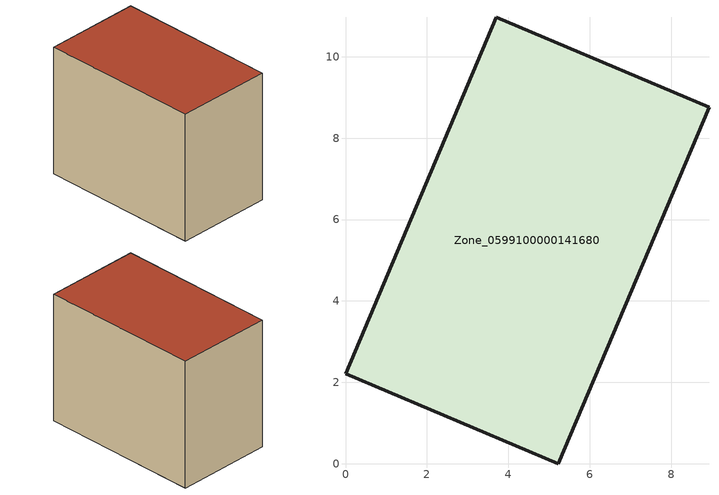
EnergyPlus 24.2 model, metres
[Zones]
Zone_0599100000141680
 floor ground (C_G): 8.93,8.76 5.23,0 0,2.21 3.7,10.97 z0
 wall outside (C_F): 8.93,8.76 3.7,10.97 0,2.21 5.23,0 8.93,8.76 z0:7.66
 roof outside (C_R): 5.23,0 8.93,8.76 3.7,10.97 0,2.21 z7.66
[BUILDING]
Pand.0599100000141680: North Axis=0; Terrain=City; Loads Convergence Tolerance Value=0.04; Temperature Convergence Tolerance Value=0.4; Solar Distribution=FullExterior; Maximum Number of Warmup Days=25; Minimum Number of Warmup Days=1
[Site:Location]
Rotterdam.The.Hague.AP_ZH_NLD Design_Conditions: Latitude=51.96; Longitude=4.45; Time Zone=1; Elevation=-4.5
[SITE:GROUNDTEMPERATURE:BUILDINGSURFACE]
18, 18, 18, 18, 18, 18, 18, 18, 18, 18, 18, 18
[MATERIAL] Thermal Absorptance=0.9; Solar Absorptance=0.7; Visible Absorptance=0.7
Name | Roughness | Thickness | Conductivity | Density | Specific Heat
G.TI.1975-1991 | MediumSmooth | 0.15 | 0.288461 | 540 | 1210
F.TI.1975-1991 | Rough | 0.3 | 0.230769 | 1920 | 840
R.TI.1975-1991 | MediumRough | 0.2 | 0.153846 | 1500 | 1000
[CONSTRUCTION]
C_G: G.TI.1975-1991
C_F: F.TI.1975-1991
C_R: R.TI.1975-1991
[ZONE]
Zone_0599100000141680: Type=1; Multiplier=1; Ceiling Height=Autocalculate; Volume=Autocalculate; Floor Area=autocalculate; Part of Total Floor Area=Yes
[ZONEINFILTRATION:DESIGNFLOWRATE]
Infil_Zone_0599100000141680: Zone or ZoneList or Space or SpaceList=Zone_0599100000141680; Schedule=AlwaysOn; Design Flow Rate Calculation Method=Flow/Area; Flow Rate per Floor Area=0.003; Constant Term Coefficient=1; Temperature Term Coefficient=0; Velocity Term Coefficient=0; Velocity Squared Term Coefficient=0
[HVACTEMPLATE:ZONE:IDEALLOADSAIRSYSTEM]
Zone_0599100000141680: Maximum Heating Supply Air Temperature=50; Minimum Cooling Supply Air Temperature=13; Maximum Heating Supply Air Humidity Ratio=0.0156; Minimum Cooling Supply Air Humidity Ratio=0.0077; Heating Limit=NoLimit; Cooling Limit=NoLimit; Dehumidification Control Type=ConstantSensibleHeatRatio; Cooling Sensible Heat Ratio=0.7; Dehumidification Setpoint=60; Humidification Control Type=None; Humidification Setpoint=30; Outdoor Air Method=None; Outdoor Air Flow Rate per Person=0.00944; Outdoor Air Flow Rate per Zone Floor Area=0; Outdoor Air Flow Rate per Zone=0; Demand Controlled Ventilation Type=None; Outdoor Air Economizer Type=NoEconomizer; Heat Recovery Type=None; Sensible Heat Recovery Effectiveness=0.7; Latent Heat Recovery Effectiveness=0.65
[ZONECONTROL:THERMOSTAT]
ThermostatControl_Zone_0599100000141680: Zone or ZoneList=Zone_0599100000141680; Control Type Schedule=DualSetpointControlType; Control 1=Thermostat_Zone_0599100000141680; Temperature Difference Between Cutout And Setpoint=0
[THERMOSTATSETPOINT:DUALSETPOINT]
Thermostat_Zone_0599100000141680: Heating Setpoint Temperature Schedule=HeatingSetpoint_Zone_0599100000141680; Cooling Setpoint Temperature Schedule=CoolingSetpoint_Zone_0599100000141680
[SCHEDULE:COMPACT]
HeatingSetpoint_Zone_0599100000141680: Through: 12/31, For: AllDays, Until: 24:00, 21
CoolingSetpoint_Zone_0599100000141680: Through: 12/31, For: AllDays, Until: 24:00, 24
DualSetpointControlType: Through: 12/31, For: AllDays, Until: 24:00, 4
AlwaysOn: Through: 12/31, For: AllDays, Until: 24:00, 1
